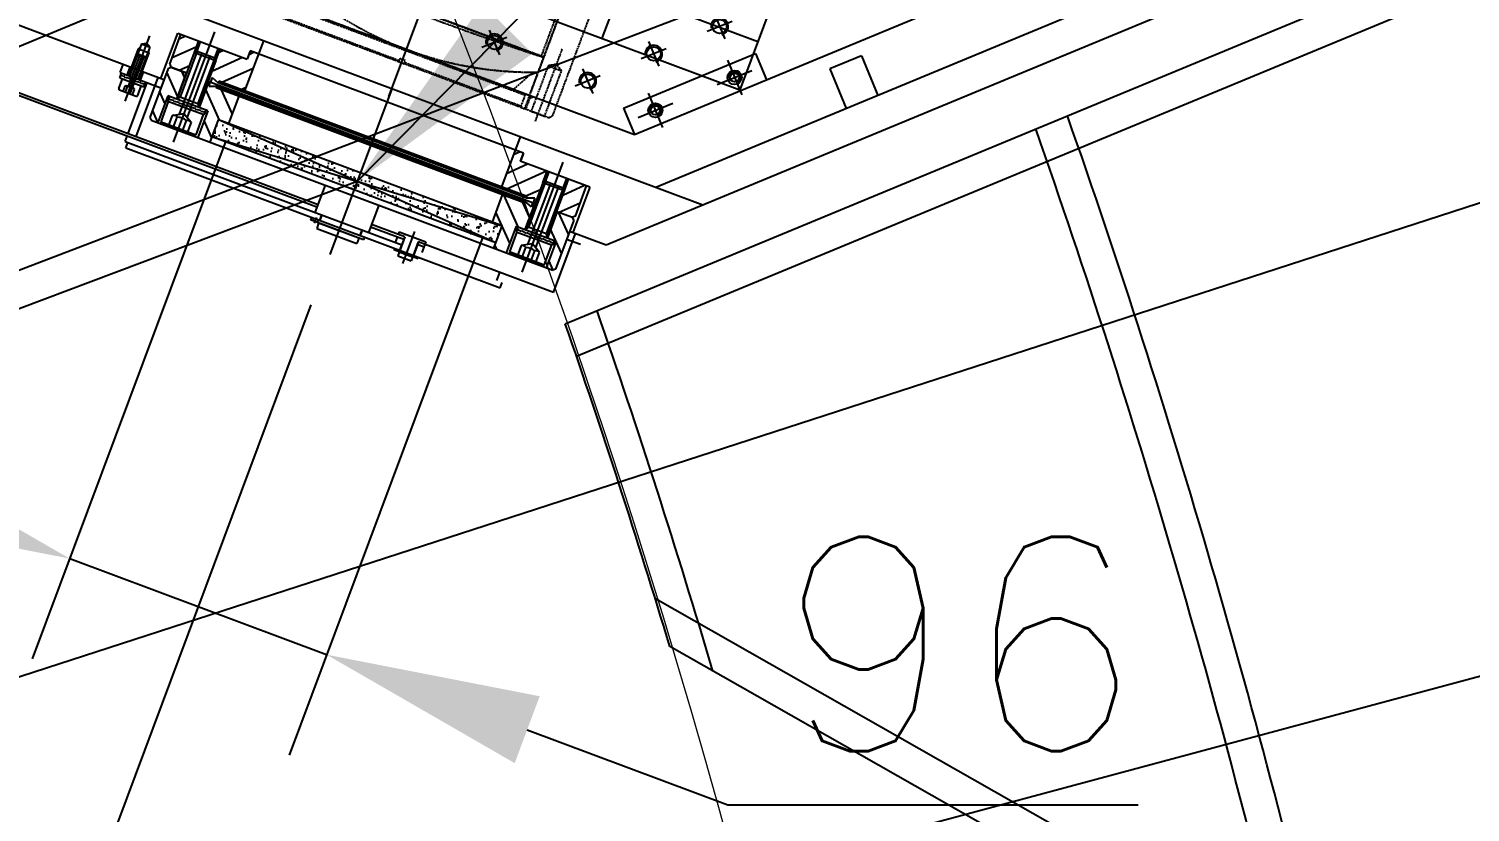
# Model space of a CAD drawing. Header units: millimetres. Extents: x -4562 to 17216, y -5211 to 6025.
# Drawn here: x 2457 to 2962, y 748 to 1022 of the extents above; entities that cross this region are included whole.
import ezdxf
from ezdxf.lldxf.tags import DXFTag

# ---------------------------------------------------------------- set-up
doc = ezdxf.new("R2010")
doc.units = ezdxf.units.MM
doc.linetypes.add('PHANTOM1', pattern=[0.8, 0.45, -0.05, 0.1, -0.05, 0.1, -0.05])
for name, color, linetype in [('B', 2, 'Continuous'), ('C', 1, 'CENTER'), ('D', 6, 'HIDDEN'), ('E', 4, 'PHANTOM1'), ('F', 3, 'Continuous'), ('VV', 4, 'PHANTOM'), ('도면층3', 3, 'Continuous'), ('도면층7', 7, 'Continuous')]:
    doc.layers.add(name, color=color, linetype=linetype)
doc.styles.add('s', font='romans.shx', dxfattribs={"width": 0.75, "oblique": 10, "bigfont": 'whgtxt.shx'})
doc.styles.get("Standard").update_dxf_attribs({"font": 'txt.shx', "bigfont": 'whgtxt.shx'})
tags = doc.linetypes.add('CENTER', pattern=[50.8, 31.75, -6.35, 6.35, -6.35]).pattern_tags.tags
tags[10:11] = [DXFTag(74, 4), DXFTag(75, 0), DXFTag(340, '0'), DXFTag(46, 1.0), DXFTag(50, 0.0), DXFTag(44, 0.0), DXFTag(45, 0.0)]
tags[8:9] = [DXFTag(74, 4), DXFTag(75, 0), DXFTag(340, '0'), DXFTag(46, 1.0), DXFTag(50, 0.0), DXFTag(44, 0.0), DXFTag(45, 0.0)]
tags[6:7] = [DXFTag(74, 4), DXFTag(75, 0), DXFTag(340, '0'), DXFTag(46, 1.0), DXFTag(50, 0.0), DXFTag(44, 0.0), DXFTag(45, 0.0)]
tags[4:5] = [DXFTag(74, 4), DXFTag(75, 0), DXFTag(340, '0'), DXFTag(46, 1.0), DXFTag(50, 0.0), DXFTag(44, 0.0), DXFTag(45, 0.0)]
tags = doc.linetypes.add('HIDDEN', pattern=[3, 2, -1]).pattern_tags.tags
tags[6:7] = [DXFTag(74, 4), DXFTag(75, 0), DXFTag(340, '0'), DXFTag(46, 1.0), DXFTag(50, 0.0), DXFTag(44, 0.0), DXFTag(45, 0.0)]
tags[4:5] = [DXFTag(74, 4), DXFTag(75, 0), DXFTag(340, '0'), DXFTag(46, 1.0), DXFTag(50, 0.0), DXFTag(44, 0.0), DXFTag(45, 0.0)]
tags = doc.linetypes.add('PHANTOM', pattern=[17.5, 10, -1.5, 1.5, -1.5, 1.5, -1.5]).pattern_tags.tags
tags[14:15] = [DXFTag(74, 4), DXFTag(75, 0), DXFTag(340, '0'), DXFTag(46, 1.0), DXFTag(50, 0.0), DXFTag(44, 0.0), DXFTag(45, 0.0)]
tags[12:13] = [DXFTag(74, 4), DXFTag(75, 0), DXFTag(340, '0'), DXFTag(46, 1.0), DXFTag(50, 0.0), DXFTag(44, 0.0), DXFTag(45, 0.0)]
tags[10:11] = [DXFTag(74, 4), DXFTag(75, 0), DXFTag(340, '0'), DXFTag(46, 1.0), DXFTag(50, 0.0), DXFTag(44, 0.0), DXFTag(45, 0.0)]
tags[8:9] = [DXFTag(74, 4), DXFTag(75, 0), DXFTag(340, '0'), DXFTag(46, 1.0), DXFTag(50, 0.0), DXFTag(44, 0.0), DXFTag(45, 0.0)]
tags[6:7] = [DXFTag(74, 4), DXFTag(75, 0), DXFTag(340, '0'), DXFTag(46, 1.0), DXFTag(50, 0.0), DXFTag(44, 0.0), DXFTag(45, 0.0)]
tags[4:5] = [DXFTag(74, 4), DXFTag(75, 0), DXFTag(340, '0'), DXFTag(46, 1.0), DXFTag(50, 0.0), DXFTag(44, 0.0), DXFTag(45, 0.0)]
doc.dimstyles.new('AM_ISO$2', dxfattribs={"dimtxt": 3, "dimasz": 2.5, "dimexe": 1, "dimexo": 1, "dimgap": 1, "dimtad": 1, "dimdsep": 46, "dimtxsty": 's', "dimcen": 0, "dimclrd": 4, "dimclre": 4, "dimclrt": 3, "dimazin": 2, "dimtp": 0.1, "dimtm": 0.1, "dimtfac": 0.71, "dimtmove": 0, "dimatfit": 3, "dimfxl": 1, "dimlwd": 25, "dimlwe": 25, "dimarcsym": 0})
doc.dimstyles.new('ISO-25', dxfattribs={"dimscale": 30, "dimtxt": 2.5, "dimasz": 2.5, "dimexe": 1.25, "dimexo": 0.625, "dimtad": 1, "dimtoh": 1, "dimrnd": 0.005, "dimtxsty": 'Standard', "dimcen": 0, "dimazin": 2, "dimtfac": 1, "dimtmove": 0, "dimatfit": 3, "dimfxl": 1, "dimarcsym": 0})

# ---------------------------------------------------------------- blocks, each defined once
blk = doc.blocks.new('optics_top_01')
at = {"layer": 'C'}
blk.add_line((-148.37, -159.11), (0, 0), dxfattribs=at)
at = {"layer": 'E'}
for p, q in [((-93.06, -167.25), (-160.35, -104.5)), ((-93.65, -166.7), (-159.76, -105.05)), ((-159.48, -105.04), (-93.65, -166.42)), ((-140.54, -149.25), (-172.72, -119.24)), ((-172.01, -119.21), (-140.2, -148.88)), ((-104.2, -176.99), (-169.29, -116.29)), ((-107.15, -173.55), (-165.65, -118.99)), ((-52.78, -124.05), (-102.76, -177.64)), ((-51.71, -137.57), (-98.17, -187.39)), ((-140.2, -148.88), (-140.54, -149.25)), ((-140.54, -149.25), (-139.08, -150.61)), ((-139.72, -148.37), (-140.2, -148.88)), ((-138.26, -149.73), (-139.72, -148.37)), ((-139.08, -150.61), (-138.74, -150.24)), ((-106.9, -180.62), (-139.08, -150.61)), ((-138.74, -150.24), (-138.26, -149.73)), ((-138.74, -150.24), (-106.92, -179.91)), ((-75.17, -146.59), (-93.65, -166.42)), ((-92.92, -167.1), (-74.43, -147.27)), ((-93.65, -166.42), (-93.65, -166.7)), ((-98.48, -170.6), (-107.15, -173.55)), ((-85.99, -167), (-104.55, -186.9)), ((-92.75, -170.57), (-104.34, -183)), ((-97.25, -171.74), (-98.48, -170.6)), ((-96.81, -171.27), (-93.06, -167.25)), ((-93.65, -166.7), (-93.21, -167.11)), ((-93.21, -167.11), (-92.92, -167.1)), ((-89.89, -171.18), (-92.75, -170.57)), ((-92.75, -170.57), (-89.09, -173.98)), ((-89.09, -173.98), (-89.89, -171.18)), ((-107.15, -173.55), (-102.76, -177.64)), ((-102.76, -177.64), (-97.25, -171.74)), ((-100.68, -186.41), (-89.09, -173.98)), ((-104.2, -176.99), (-106.92, -179.91)), ((-106.92, -179.91), (-106.9, -180.62)), ((-106.9, -180.62), (-106.17, -181.3)), ((-103.23, -178.15), (-106.17, -181.3)), ((-106.17, -181.3), (-105.46, -181.27)), ((-99.59, -187.44), (-106.17, -181.3)), ((-105.46, -181.27), (-102.73, -178.35)), ((-103.49, -176.96), (-104.2, -176.99)), ((-102.76, -177.64), (-103.49, -176.96)), ((-102.5, -178.84), (-103.23, -178.15)), ((-102.73, -178.35), (-102.76, -177.64)), ((-102.76, -177.64), (-102.03, -178.32)), ((-102.03, -178.32), (-102.5, -178.84)), ((-104.34, -183), (-100.68, -186.41)), ((-99.59, -187.44), (-100.68, -186.41)), ((-99.59, -187.44), (-98.17, -187.39))]:
    blk.add_line(p, q, dxfattribs=at)
for centre, radius, start, end in [((645.23, 691.92), 1132.8, 224.67273, 229.32727), ((-50.62, -54.29), 125.77, 205.5465, 248.4535)]:
    blk.add_arc(centre, radius, start, end, dxfattribs=at)
blk = doc.blocks.new('top_01')
for p, q in [((-77.06, 96.61), (-101.75, 70.14)), ((-77.06, 96.61), (95.9, -64.68)), ((-89.41, 83.37), (83.56, -77.92)), ((-101.75, 70.14), (71.21, -91.16)), ((58.24, -29.56), (33.55, -56.03)), ((95.9, -64.68), (71.21, -91.16))]:
    blk.add_line(p, q)
for centre in [(-24.33, 30.89), (-5.38, 13.22), (5.38, -13.22), (24.33, -30.89)]:
    blk.add_circle(centre, 5.55)
at = {"layer": 'C'}
for p, q in [((-17.17, 24.22), (-31.49, 37.57)), ((-31.01, 23.73), (-17.65, 38.05)), ((21.35, 22.9), (-21.35, -22.9)), ((-12.06, 6.06), (1.29, 20.38)), ((1.78, 6.55), (-12.54, 19.9)), ((-1.78, -6.55), (12.54, -19.9)), ((12.06, -6.06), (-1.29, -20.38)), ((17.17, -24.22), (31.49, -37.57)), ((31.01, -23.73), (17.65, -38.05))]:
    blk.add_line(p, q, dxfattribs=at)
blk = doc.blocks.new('Mm_Port_Cassette_Top')
at = {"layer": 'B'}
h = blk.add_hatch(dxfattribs=at)
h.set_pattern_fill('ANSI31', color=256, scale=40, angle=136.74, style=0)
h.set_pattern_definition([(181.74, (-36075.6586, -3268.219), (0.1518203, -4.9976945), [])])
h.paths.add_polyline_path([(-1781.4, -121.25), (-1786.3, -116.68), (-1789.22, -119.82), (-1794.48, -125.46), (-1790.15, -129.5), (-1789.06, -129.46)])
h.paths.add_polyline_path([(-1799.55, -104.32), (-1797.51, -102.12), (-1799.7, -100.08), (-1809.07, -110.12), (-1802, -116.71), (-1802.42, -117.15), (-1799.81, -118.26), (-1800.92, -119.45), (-1800.33, -120), (-1795.07, -114.36), (-1792.15, -111.22)])
h.paths.add_polyline_path([(-1879.28, -44.65), (-1869.91, -34.61), (-1872.11, -32.56), (-1874.15, -34.75), (-1881.56, -27.85), (-1884.48, -30.99), (-1889.74, -36.63), (-1889.16, -37.17), (-1888.04, -35.98), (-1886.75, -38.51), (-1886.34, -38.06)])
h.paths.add_polyline_path([(-1890.33, -25.53), (-1887.41, -22.39), (-1892.3, -17.83), (-1899.96, -26.04), (-1899.93, -27.13), (-1895.59, -31.17)])
h = blk.add_hatch(dxfattribs=at)
h.set_pattern_fill('ANSI31', color=256, scale=40, angle=46.74, style=0)
h.set_pattern_definition([(91.74, (-9623.582, 1055.131), (-4.9976945, -0.1518203), [])])
h.paths.add_polyline_path([(-1798.61, -135.02), (-1805.43, -142.33), (-1803.66, -143.99), (-1802.58, -143.95), (-1790.11, -130.58), (-1790.15, -129.5), (-1794.32, -125.6), (-1801.02, -132.78)])
h.paths.add_polyline_path([(-1809.58, -124.79), (-1807.18, -127.03), (-1800.49, -119.85), (-1800.92, -119.45), (-1802.03, -120.65), (-1803.32, -118.12), (-1803.73, -118.56), (-1809.86, -112.85), (-1816.82, -120.3), (-1814.09, -122.84), (-1819.79, -128.95), (-1816.4, -132.1)])
h.paths.add_polyline_path([(-1893.87, -46.19), (-1900.69, -53.5), (-1897.31, -56.66), (-1891.62, -50.55), (-1888.89, -53.09), (-1881.94, -45.64), (-1888.07, -39.92), (-1887.66, -39.47), (-1890.27, -38.36), (-1889.16, -37.17), (-1889.58, -36.77), (-1896.27, -43.95)])
h.paths.add_polyline_path([(-1895.75, -31.02), (-1899.93, -27.13), (-1901.01, -27.16), (-1913.48, -40.54), (-1913.44, -41.61), (-1911.66, -43.27), (-1904.84, -35.96), (-1902.44, -38.2)])
h = blk.add_hatch(dxfattribs=at)
h.set_pattern_fill('AR-SAND', color=256, scale=2, angle=-133, style=0)
h.set_pattern_definition([(264.5, (3034.8026, 10960.5858), (2.9043021, -2.53604045), [0, -3.04, 0, -3.4, 0, -3.25]), (234.5, (3034.8026, 10960.586), (1.7140043, -6.4380635), [0, -1.64, 0, -2.74, 0, -1.05]), (194.5, (3036.4803, 10962.385), (-4.2394017, -4.5627973), [0, -1, 0, -3.6, 0, -4.7]), (184.5, (3036.4803, 10962.385), (-2.8165643, -5.5942302), [0, -0.5, 0, -2.36, 0, -2.7])])
h.paths.add_polyline_path([(-1852.85, -86.7), (-1857.18, -91.34), (-1818.42, -127.49), (-1814.09, -122.84)])
h.paths.add_polyline_path([(-1857.18, -91.34), (-1852.85, -86.7), (-1891.62, -50.55), (-1895.95, -55.19)])
for p, q in [((-1746.34, -143), (-1949.14, 46.12)), ((-1903.9, -30.26), (-1962.9, 24.76)), ((-1877, -0.96), (-1759, -111)), ((-1871.45, -91.97), (-1961.77, -7.74)), ((-1961.09, -7.01), (-1870.76, -91.24)), ((-1917.05, -22.1), (-1915, -19.91)), ((-1904.76, -29.46), (-1893.17, -17.02)), ((-1899.96, -26.04), (-1892.3, -17.83)), ((-1893.17, -17.02), (-1874.15, -34.75)), ((-1919.63, -27.07), (-1917.18, -24.44)), ((-1917.91, -23.76), (-1916.68, -22.44)), ((-1917.91, -23.76), (-1911.33, -29.9)), ((-1916.1, -24.01), (-1917.34, -23.16)), ((-1917.05, -22.1), (-1905.94, -32.46)), ((-1916.3, -24.23), (-1916.1, -24.01)), ((-1914.64, -25.38), (-1916.3, -24.23)), ((-1889.38, -25.5), (-1886.91, -22.85)), ((-1922.69, -42.82), (-1909.73, -28.92)), ((-1919.61, -27.64), (-1915.08, -31.87)), ((-1914.84, -25.59), (-1914.64, -25.38)), ((-1913.17, -26.74), (-1914.84, -25.59)), ((-1914.51, -31.85), (-1912.06, -29.22)), ((-1901.01, -27.16), (-1913.48, -40.54)), ((-1913.38, -26.96), (-1913.17, -26.74)), ((-1911.71, -28.1), (-1913.38, -26.96)), ((-1911.91, -28.32), (-1911.71, -28.1)), ((-1910.66, -29.18), (-1911.91, -28.32)), ((-1911.33, -29.9), (-1910.1, -28.58)), ((-1902.28, -38.35), (-1890.33, -25.53)), ((-1901.01, -27.16), (-1899.93, -27.13)), ((-1899.96, -26.04), (-1899.93, -27.13)), ((-1899.93, -27.13), (-1895.59, -31.17)), ((-1899.93, -27.13), (-1895.59, -31.17)), ((-1895.59, -31.17), (-1899.93, -27.13)), ((-1890.33, -25.53), (-1889.38, -25.5)), ((-1890.33, -25.53), (-1884.48, -30.99)), ((-1889.38, -25.5), (-1884.52, -30.03)), ((-1884.52, -30.03), (-1882.05, -27.39)), ((-1884.52, -30.03), (-1884.48, -30.99)), ((-1895.75, -31.02), (-1902.44, -38.2)), ((-1884.48, -30.99), (-1896.43, -43.8)), ((-1866.5, -30.95), (-1879.28, -44.65)), ((-1872.18, -32.49), (-1874.23, -34.69)), ((-1872.11, -32.56), (-1874.15, -34.75)), ((-1797.43, -102.19), (-1872.18, -32.49)), ((-1904.84, -35.96), (-1911.66, -43.27)), ((-1910.45, -43.44), (-1905.34, -37.96)), ((-1904.3, -36.47), (-1905.52, -37.79)), ((-1895.65, -46.99), (-1905.52, -37.79)), ((-1903.34, -38.38), (-1905.01, -37.24)), ((-1893.87, -46.19), (-1904.84, -35.96)), ((-1903.55, -38.6), (-1903.34, -38.38)), ((-1901.88, -39.75), (-1903.55, -38.6)), ((-1902.09, -39.97), (-1901.88, -39.75)), ((-1900.42, -41.11), (-1902.09, -39.97)), ((-1901.47, -37.47), (-1895.61, -42.92)), ((-1889.58, -36.77), (-1896.27, -43.95)), ((-1890.27, -38.36), (-1889.16, -37.17)), ((-1890.27, -38.36), (-1887.66, -39.47)), ((-1889.74, -36.63), (-1800.33, -120)), ((-1888.04, -35.98), (-1889.16, -37.17)), ((-1888.07, -39.92), (-1887.66, -39.47)), ((-1803.73, -118.56), (-1888.07, -39.92)), ((-1888.04, -35.98), (-1886.75, -38.51)), ((-1803.32, -118.12), (-1887.66, -39.47)), ((-1886.34, -38.06), (-1886.75, -38.51)), ((-1802.42, -117.15), (-1886.75, -38.51)), ((-1802, -116.71), (-1886.34, -38.06)), ((-1924.74, -45.01), (-1923.37, -43.55)), ((-1924.74, -45.01), (-1849.04, -115.6)), ((-1913.48, -40.54), (-1913.44, -41.61)), ((-1913.44, -41.61), (-1803.66, -143.99)), ((-1910.45, -43.44), (-1900.95, -52.31)), ((-1910.43, -44.15), (-1910.45, -43.44)), ((-1901.65, -52.33), (-1910.43, -44.15)), ((-1900.62, -41.33), (-1900.42, -41.11)), ((-1898.96, -42.47), (-1900.62, -41.33)), ((-1899.16, -42.69), (-1898.96, -42.47)), ((-1897.49, -43.84), (-1899.16, -42.69)), ((-1897.7, -44.06), (-1897.49, -43.84)), ((-1896.03, -45.2), (-1897.7, -44.06)), ((-1896.24, -45.42), (-1896.03, -45.2)), ((-1894.98, -46.28), (-1896.24, -45.42)), ((-1925.37, -47.16), (-1924.01, -45.69)), ((-1925.37, -47.16), (-1822.98, -142.64)), ((-1895.83, -46.82), (-1900.95, -52.31)), ((-1893.87, -46.19), (-1900.69, -53.5)), ((-1894.42, -45.68), (-1895.65, -46.99)), ((-1881.94, -45.64), (-1888.89, -53.09)), ((-1900.95, -52.31), (-1901.65, -52.33)), ((-1897.31, -56.66), (-1891.62, -50.55)), ((-1818.42, -127.49), (-1895.95, -55.19)), ((-1814.09, -122.84), (-1891.62, -50.55)), ((-1865.86, -85.98), (-1872.81, -93.43)), ((-1874.62, -94.48), (-1875.31, -95.21)), ((-1860.78, -108.76), (-1875.31, -95.21)), ((-1873.1, -97.41), (-1874.39, -98.8)), ((-1874.39, -98.8), (-1863.42, -109.03)), ((-1862.13, -107.64), (-1873.1, -97.41)), ((-1872.77, -97.57), (-1872.84, -97.64)), ((-1851.24, -99.62), (-1858.18, -107.07)), ((-1796.29, -96.42), (-1809.07, -110.12)), ((-1847.68, -114.14), (-1856.82, -105.61)), ((-1847, -113.4), (-1856.14, -104.88)), ((-1797.51, -102.12), (-1799.55, -104.32)), ((-1780.54, -122.05), (-1799.55, -104.32)), ((-1797.43, -102.19), (-1799.48, -104.39)), ((-1862.13, -107.64), (-1863.42, -109.03)), ((-1862.31, -107.32), (-1862.38, -107.4)), ((-1860.1, -108.02), (-1860.78, -108.76)), ((-1848.14, -110.97), (-1848.82, -111.7)), ((-1848.14, -110.97), (-1840.83, -117.79)), ((-1759, -111), (-1377, -111)), ((-1851.87, -115.7), (-1852.28, -116.14)), ((-1849.51, -112.43), (-1850.87, -113.89)), ((-1847.07, -113.34), (-1850.48, -116.99)), ((-1847, -113.4), (-1850.41, -117.06)), ((-1809.86, -112.85), (-1816.82, -120.3)), ((-1795.07, -114.36), (-1807.02, -127.18)), ((-1794.12, -114.33), (-1795.07, -114.36)), ((-1789.22, -119.82), (-1795.07, -114.36)), ((-1794.12, -114.33), (-1791.65, -111.69)), ((-1789.26, -118.86), (-1794.12, -114.33)), ((-1675, -116), (-1687, -116)), ((-1687, -116), (-1687, -131)), ((-1675, -116), (-1675, -131)), ((-1845.7, -122.27), (-1852.28, -116.14)), ((-1850.88, -117.57), (-1851.77, -118.52)), ((-1851.77, -118.52), (-1848.11, -121.93)), ((-1847.23, -120.98), (-1850.88, -117.57)), ((-1850.45, -117.84), (-1850.52, -117.91)), ((-1847.23, -120.98), (-1848.11, -121.93)), ((-1847.52, -120.57), (-1847.59, -120.64)), ((-1843.34, -116.81), (-1846.75, -120.47)), ((-1843.27, -116.88), (-1846.68, -120.54)), ((-1842.19, -119.25), (-1844.02, -117.55)), ((-1840.83, -117.79), (-1843.56, -120.71)), ((-1841.51, -118.52), (-1843.34, -116.81)), ((-1800.49, -119.85), (-1807.18, -127.03)), ((-1803.73, -118.56), (-1803.32, -118.12)), ((-1802.03, -120.65), (-1803.32, -118.12)), ((-1802, -116.71), (-1802.42, -117.15)), ((-1799.81, -118.26), (-1802.42, -117.15)), ((-1802.03, -120.65), (-1800.92, -119.45)), ((-1801.17, -132.63), (-1789.22, -119.82)), ((-1799.81, -118.26), (-1800.92, -119.45)), ((-1789.26, -118.86), (-1786.79, -116.22)), ((-1789.22, -119.82), (-1789.26, -118.86)), ((-1845.29, -121.84), (-1845.7, -122.27)), ((-1819.79, -128.95), (-1814.09, -122.84)), ((-1809.58, -124.79), (-1816.4, -132.1)), ((-1809.04, -125.3), (-1810.26, -126.62)), ((-1809.6, -125.9), (-1808.65, -127.09)), ((-1809.58, -124.79), (-1798.61, -135.02)), ((-1794.32, -125.6), (-1801.02, -132.78)), ((-1794.48, -125.46), (-1790.15, -129.5)), ((-1780.54, -122.05), (-1792.13, -134.48)), ((-1789.06, -129.46), (-1781.4, -121.25)), ((-1810.08, -126.79), (-1815.2, -132.27)), ((-1810.26, -126.62), (-1800.39, -135.82)), ((-1808.65, -127.09), (-1808.45, -126.87)), ((-1808.45, -126.87), (-1807.19, -128.46)), ((-1807.19, -128.46), (-1806.99, -128.24)), ((-1806.99, -128.24), (-1805.73, -129.82)), ((-1800.36, -131.75), (-1806.21, -126.3)), ((-1805.73, -129.82), (-1805.52, -129.6)), ((-1805.52, -129.6), (-1804.27, -131.18)), ((-1804.27, -131.18), (-1804.06, -130.96)), ((-1804.06, -130.96), (-1802.8, -132.55)), ((-1790.11, -130.58), (-1802.58, -143.95)), ((-1789.06, -129.46), (-1790.15, -129.5)), ((-1790.11, -130.58), (-1790.15, -129.5)), ((-1790.11, -130.58), (-1790.15, -129.5)), ((12.5, -131), (-1759.21, -131)), ((-1805.69, -141.14), (-1815.2, -132.27)), ((-1815.2, -132.27), (-1815.17, -132.98)), ((-1815.17, -132.98), (-1806.39, -141.16)), ((-1805.69, -141.14), (-1800.57, -135.65)), ((-1798.61, -135.02), (-1805.43, -142.33)), ((-1802.8, -132.55), (-1802.6, -132.33)), ((-1802.6, -132.33), (-1801.34, -133.91)), ((-1801.34, -133.91), (-1801.14, -133.69)), ((-1801.14, -133.69), (-1799.88, -135.28)), ((-1799.16, -134.51), (-1800.39, -135.82)), ((-1791.25, -139.41), (-1795.04, -135.87)), ((-1783, -143), (-1793, -133.68)), ((-1822.98, -142.64), (-1821.62, -141.17)), ((-1806.39, -141.16), (-1805.69, -141.14)), ((-1802.58, -143.95), (-1803.66, -143.99)), ((12.5, -143), (-1783, -143))]:
    blk.add_line(p, q)
for centre, radius in [((-1792, -62.5), 2.46), ((-1767, -87.5), 2.46), ((-1742, -87.5), 2.46), ((-1717, -87.5), 2.46), ((-1749, -106), 2.5), ((-1749, -106), 1.57), ((-1719, -106), 2.5), ((-1719, -106), 1.57)]:
    blk.add_circle(centre, radius)
for centre, start, end in [((-1919.34, -27.35), 137, 227), ((-1914.8, -31.58), 227, 317)]:
    blk.add_arc(centre, 0.4, start, end)
at = {"layer": 'C'}
for p, q in [((-1902.71, -14.06), (-1919.39, -31.95)), ((-1881.15, -21.55), (-1909.22, -51.65)), ((-1792, -57.79), (-1792, -67.21)), ((-1831.4, -63.69), (-1873.7, -109.05)), ((-1787.29, -62.5), (-1796.71, -62.5)), ((-1767, -82.79), (-1767, -92.21)), ((-1742, -82.79), (-1742, -92.21)), ((-1717, -82.79), (-1717, -92.21)), ((-1762.29, -87.5), (-1771.71, -87.5)), ((-1737.29, -87.5), (-1746.71, -87.5)), ((-1712.29, -87.5), (-1721.71, -87.5)), ((-1874.42, -96.85), (-1872.92, -95.25)), ((-1749, -99.45), (-1749, -112.55)), ((-1719, -99.45), (-1719, -112.55)), ((-1785.89, -110.38), (-1813.96, -140.48)), ((-1755.55, -106), (-1742.45, -106)), ((-1725.55, -106), (-1712.45, -106)), ((-1843.12, -112.92), (-1851.31, -121.69))]:
    blk.add_line(p, q, dxfattribs=at)
at = {"layer": 'D'}
for p, q in [((-1908.35, -19), (-1916.14, -27.36)), ((-1907.25, -20.03), (-1915.05, -28.39)), ((-1914.85, -24.15), (-1908.03, -16.83)), ((-1906.35, -15.66), (-1914.54, -24.44)), ((-1904.06, -17.81), (-1912.24, -26.58)), ((-1911.93, -26.88), (-1905.11, -19.56)), ((-1909.55, -18.46), (-1908.95, -18.44)), ((-1906.63, -21.19), (-1909.55, -18.46)), ((-1906.65, -20.59), (-1908.95, -18.44)), ((-1908.03, -16.83), (-1907.21, -16.58)), ((-1908.03, -16.83), (-1905.11, -19.56)), ((-1906.35, -15.66), (-1904.59, -16.07)), ((-1906.35, -15.66), (-1904.06, -17.81)), ((-1905.11, -19.56), (-1904.91, -18.73)), ((-1904.06, -17.81), (-1904.59, -16.07)), ((-1915.22, -23.81), (-1913.17, -21.61)), ((-1911.56, -27.22), (-1909.51, -25.02)), ((-1906.63, -21.19), (-1906.65, -20.59)), ((-1920.5, -44.86), (-1905.49, -28.77)), ((-1918.61, -28.57), (-1917.25, -27.11)), ((-1917.98, -29.16), (-1916.61, -27.7)), ((-1917.25, -27.11), (-1915.3, -27.56)), ((-1916.71, -30.34), (-1915.35, -28.88)), ((-1916.08, -30.94), (-1914.71, -29.47)), ((-1914.71, -29.47), (-1915.3, -27.56)), ((-1888.04, -26.74), (-1903.64, -43.46)), ((-1885.85, -28.79), (-1901.44, -45.51)), ((-1908.58, -45.88), (-1905.85, -42.95)), ((-1907.31, -47.06), (-1904.58, -44.13)), ((-1905.85, -42.95), (-1901.95, -43.85)), ((-1901.95, -43.85), (-1900.78, -47.68)), ((-1904.78, -49.42), (-1902.05, -46.5)), ((-1900.78, -47.68), (-1903.51, -50.6)), ((-1874.63, -95.83), (-1873.95, -95.1)), ((-1871.06, -95.07), (-1872.42, -96.53)), ((-1870.98, -95.14), (-1872.35, -96.6)), ((-1873.39, -96.99), (-1872.71, -96.26)), ((-1860.01, -105.37), (-1861.38, -106.83)), ((-1859.94, -105.44), (-1861.3, -106.9)), ((-1759, -101), (-1709, -101)), ((-1759, -101), (-1759, -111)), ((-1709, -101), (-1709, -111)), ((-1792.78, -115.57), (-1808.38, -132.29)), ((-1806.41, -151.26), (-1841.51, -118.52)), ((-1790.59, -117.62), (-1806.18, -134.34)), ((-1810.59, -131.78), (-1813.32, -134.71)), ((-1812.05, -135.89), (-1809.32, -132.97)), ((-1806.69, -132.68), (-1810.59, -131.78)), ((-1809.52, -138.25), (-1806.79, -135.33)), ((-1805.52, -136.51), (-1806.69, -132.68)), ((-1806.41, -151.26), (-1791.4, -135.17)), ((-1823.08, -139.81), (-1821.03, -137.62)), ((-1808.25, -139.43), (-1805.52, -136.51))]:
    blk.add_line(p, q, dxfattribs=at)
for centre, radius, start, end in [((-1917.31, -27.81), 0.705, 9.1211, 84.8789), ((-1917.65, -30.08), 2.6, 27.5288, 66.4712), ((-1915.41, -29.58), 0.705, 9.1211, 84.8789), ((-1906.08, -44.47), 1.53, 12.61, 81.39), ((-1907.23, -49.52), 6, 30.2199, 63.7801), ((-1902.28, -48.01), 1.53, 12.61, 81.39), ((-1810.82, -133.3), 1.53, 12.61, 81.39), ((-1811.97, -138.35), 6, 30.2199, 63.7801), ((-1807.02, -136.84), 1.53, 12.61, 81.39)]:
    blk.add_arc(centre, radius, start, end, dxfattribs=at)
at = {"layer": 'F'}
for p, q in [((-1890.33, -25.53), (-1887.41, -22.39)), ((-1889.38, -25.5), (-1900.97, -37.93)), ((-1884.52, -30.03), (-1896.11, -42.46)), ((-1884.48, -30.99), (-1881.56, -27.85)), ((-1900.97, -37.93), (-1902.26, -38.32)), ((-1896.11, -42.46), (-1896.41, -43.78)), ((-1794.12, -114.33), (-1805.71, -126.76)), ((-1795.07, -114.36), (-1792.15, -111.22)), ((-1789.26, -118.86), (-1800.85, -131.29)), ((-1789.22, -119.82), (-1786.3, -116.68)), ((-1805.71, -126.76), (-1807.01, -127.16)), ((-1800.85, -131.29), (-1801.15, -132.61))]:
    blk.add_line(p, q, dxfattribs=at)
for centre, radius, start, end in [((-1792, -62.5), 3, 262.0554, 169.8446), ((-1767, -87.5), 3, 262.0554, 169.8446), ((-1742, -87.5), 3, 262.0554, 169.8446), ((-1717, -87.5), 3, 262.0554, 169.8446), ((-1749, -106), 2, 264.4023, 168.498), ((-1719, -106), 2, 264.4023, 168.498)]:
    blk.add_arc(centre, radius, start, end, dxfattribs=at)
for name, p in [('optics_top_01', (-1684.99, 93.32)), ('top_01', (-1790.2, -19.51))]:
    blk.add_blockref(name, p)
blk = doc.blocks.new('*D151')
at = {"color": 0, "lineweight": -2}
blk.add_line((2555.79, 925.77), (2389.8, 481.81), dxfattribs=at)
blk.add_arc((2209.66, 0), 551.88, 7.7924, 61.7076, dxfattribs=at)
at = {"color": 0}
for points in [[(2466.07, 474.57), (2476.4, 497.34), (2402.93, 516.93)], [(2768.92, 75.68), (2743.97, 73.98), (2761.54, 0)]]:
    blk.add_solid(points, dxfattribs=at)
at = {"layer": 'Defpoints', "color": 0}
for p in [(2584.07, 1001.43), (2562.35, 943.33), (2717.04, 217.12), (0, 0), (6816.08, 0)]:
    blk.add_point(p, dxfattribs=at)
at = {"color": 0, "insert": (2714.46, 350.2), "char_height": 75, "attachment_point": 5, "rotation": 304.75}
blk.add_mtext('69,5°', dxfattribs=at)
blk = doc.blocks.new('*D152')
at = {"color": 0, "lineweight": -2}
for p, q in [((2525.99, 983.13), (2458.19, 801.79)), ((2615.91, 949.51), (2548.11, 768.17)), ((2401.07, 863.18), (2330.82, 889.45)), ((2471.32, 836.92), (2561.24, 803.3)), ((2631.49, 777.03), (2701.74, 750.77)), ((2701.74, 750.77), (2845.49, 750.77))]:
    blk.add_line(p, q, dxfattribs=at)
at = {"color": 0}
for points in [[(2405.45, 874.89), (2396.69, 851.47), (2471.32, 836.92)], [(2635.87, 788.74), (2627.12, 765.32), (2561.24, 803.3)]]:
    blk.add_solid(points, dxfattribs=at)
at = {"layer": 'Defpoints', "color": 0}
for p in [(2532.56, 1000.69), (2622.48, 967.07), (2561.24, 803.3)]:
    blk.add_point(p, dxfattribs=at)
at = {"color": 0, "insert": (2782.99, 807.02), "char_height": 75, "attachment_point": 5}
blk.add_mtext('96', dxfattribs=at)
blk = doc.blocks.new('*D153')
at = {"layer": 'D', "color": 4, "lineweight": 25}
blk.add_line((13177.46, 3545.28), (13817.51, 3782.05), dxfattribs=at)
blk.add_arc((3714.28, 44.75), 10737.31, 20.766913, 23.833087, dxfattribs=at)
at = {"layer": 'D', "color": 4}
for points in [[(13522.67, 4377.46), (13549.3, 4389.36), (13500.3, 4463.3)], [(13767.65, 3856.96), (13740.34, 3846.73), (13784.69, 3769.9)]]:
    blk.add_solid(points, dxfattribs=at)
at = {"layer": 'Defpoints', "color": 0}
for p in [(14488.24, 4909.38), (13695.28, 4003.22), (13144.63, 3533.14), (603.05, -1106.13), (-1447.72, -2285.99)]:
    blk.add_point(p, dxfattribs=at)
at = {"layer": 'D', "color": 3, "insert": (13729.5, 4152.29), "char_height": 105, "attachment_point": 5, "rotation": 292.3, "style": 's'}
blk.add_mtext('4°', dxfattribs=at)
blk = doc.blocks.new('*D154')
at = {"layer": 'D', "color": 4, "lineweight": 25}
blk.add_line((12597.98, 4828.13), (13199.26, 5151.88), dxfattribs=at)
blk.add_arc((3714.28, 44.75), 10737.55, 24.766903, 27.833097, dxfattribs=at)
at = {"layer": 'D', "color": 4}
for points in [[(13196.75, 5051.22), (13222.49, 5064.94), (13168.45, 5135.29)], [(13477.45, 4549.06), (13450.92, 4536.95), (13500.52, 4463.4)]]:
    blk.add_solid(points, dxfattribs=at)
at = {"layer": 'Defpoints', "color": 0}
for p in [(14488.24, 4909.38), (12567.16, 4811.53), (13395.05, 4689.92), (-1447.72, -2285.99), (-1128.19, -2562.65)]:
    blk.add_point(p, dxfattribs=at)
at = {"layer": 'D', "color": 3, "insert": (13418.79, 4841.01), "char_height": 105, "attachment_point": 5, "rotation": 296.3, "style": 's'}
blk.add_mtext('4°', dxfattribs=at)

msp = doc.modelspace()

# ---------------------------------------------------------------- linework, layer by layer
at = {"color": 5}
for p, q in [((0, 0), (12518.899, 4785.545)), ((0, 0), (12828.312, 4159.889)), ((0, 0), (13093.005, 3514.042)), ((2571.945, 968.982), (0, 0))]:
    msp.add_line(p, q, dxfattribs=at)
for p, q in [((2620.477, 947.447), (2523.413, 990.517)), ((2521.189, 984.569), (2622.7, 953.395))]:
    msp.add_line(p, q)
at = {"layer": 'C'}
msp.add_line((2389.154, 989.62), (4327.93, 1792.687), dxfattribs=at)
at = {"layer": 'VV', "color": 4, "linetype": 'PHANTOM'}
for p, q in [((2644.853, 919.104), (3673.822, 1345.317)), ((2648.775, 907.74), (3646.079, 1320.837)), ((3445.303, 386.005), (2676.373, 822.818)), ((3442.133, 374.005), (2681.445, 806.136))]:
    msp.add_line(p, q, dxfattribs=at)
for radius, start, end in [(2990, 13.040354, 19.374969), (2978, 13.253321, 19.362363), (2812, 16.477057, 19.176938), (2800, 16.732613, 19.16268)]:
    msp.add_arc((0, 0), radius, start, end, dxfattribs=at)
at = {"layer": '도면층7', "color": 136, "lineweight": 0}
msp.add_circle((0, 0), 2800, dxfattribs=at)

# ---------------------------------------------------------------- block references
at = {"rotation": 22.5}
msp.add_blockref('Mm_Port_Cassette_Top', (4251.694, 1761.109), dxfattribs=at)

# ---------------------------------------------------------------- dimensions: what is measured, and where the dimension line sits
dim = msp.add_angular_dim_2l(base=(2717.04, 217.115), line1=((0, 0), (6816.078, 0)), line2=((2584.075, 1001.426), (2562.353, 943.328)), dimstyle='ISO-25')
dim.commit()
dim.dimension.update_dxf_attribs({"geometry": '*D151', "text_midpoint": (2714.464, 350.197)})
dim = msp.add_aligned_dim(p1=(2532.555, 1000.692), p2=(2622.476, 967.072), distance=-174.847, dimstyle='ISO-25')
dim.commit()
dim.dimension.update_dxf_attribs({"geometry": '*D152', "text_midpoint": (2782.994, 807.016)})
at = {"layer": 'D'}
for base, line1, line2, picture, middle in [((13395.05, 4689.92), ((-1128.187, -2562.654), (12567.164, 4811.533)), ((14488.242, 4909.376), (-1447.72, -2285.987)), '*D154', (13418.789, 4841.013)), ((13695.28, 4003.222), ((14488.242, 4909.376), (-1447.72, -2285.987)), ((603.047, -1106.134), (13144.634, 3533.14)), '*D153', (13729.503, 4152.288))]:
    dim = msp.add_angular_dim_2l(base=base, line1=line1, line2=line2, dimstyle='AM_ISO$2', override={"dimscale": 35, "dimarcsym": 1}, dxfattribs=at)
    dim.commit()
    dim.dimension.update_dxf_attribs({"geometry": picture, "text_midpoint": middle})

# ---------------------------------------------------------------- leaders
at = {"layer": '도면층3', "color": 0}
msp.add_leader([(2571.945, 968.982), (4362.574, 2786.584)], dimstyle='ISO-25', override={"dimscale": 30, "dimexe": 1, "dimexo": 0, "dimgap": 1, "dimclrd": 3, "dimclre": 3, "dimatfit": 0}, dxfattribs=at)

doc.saveas('drawing.dxf')
